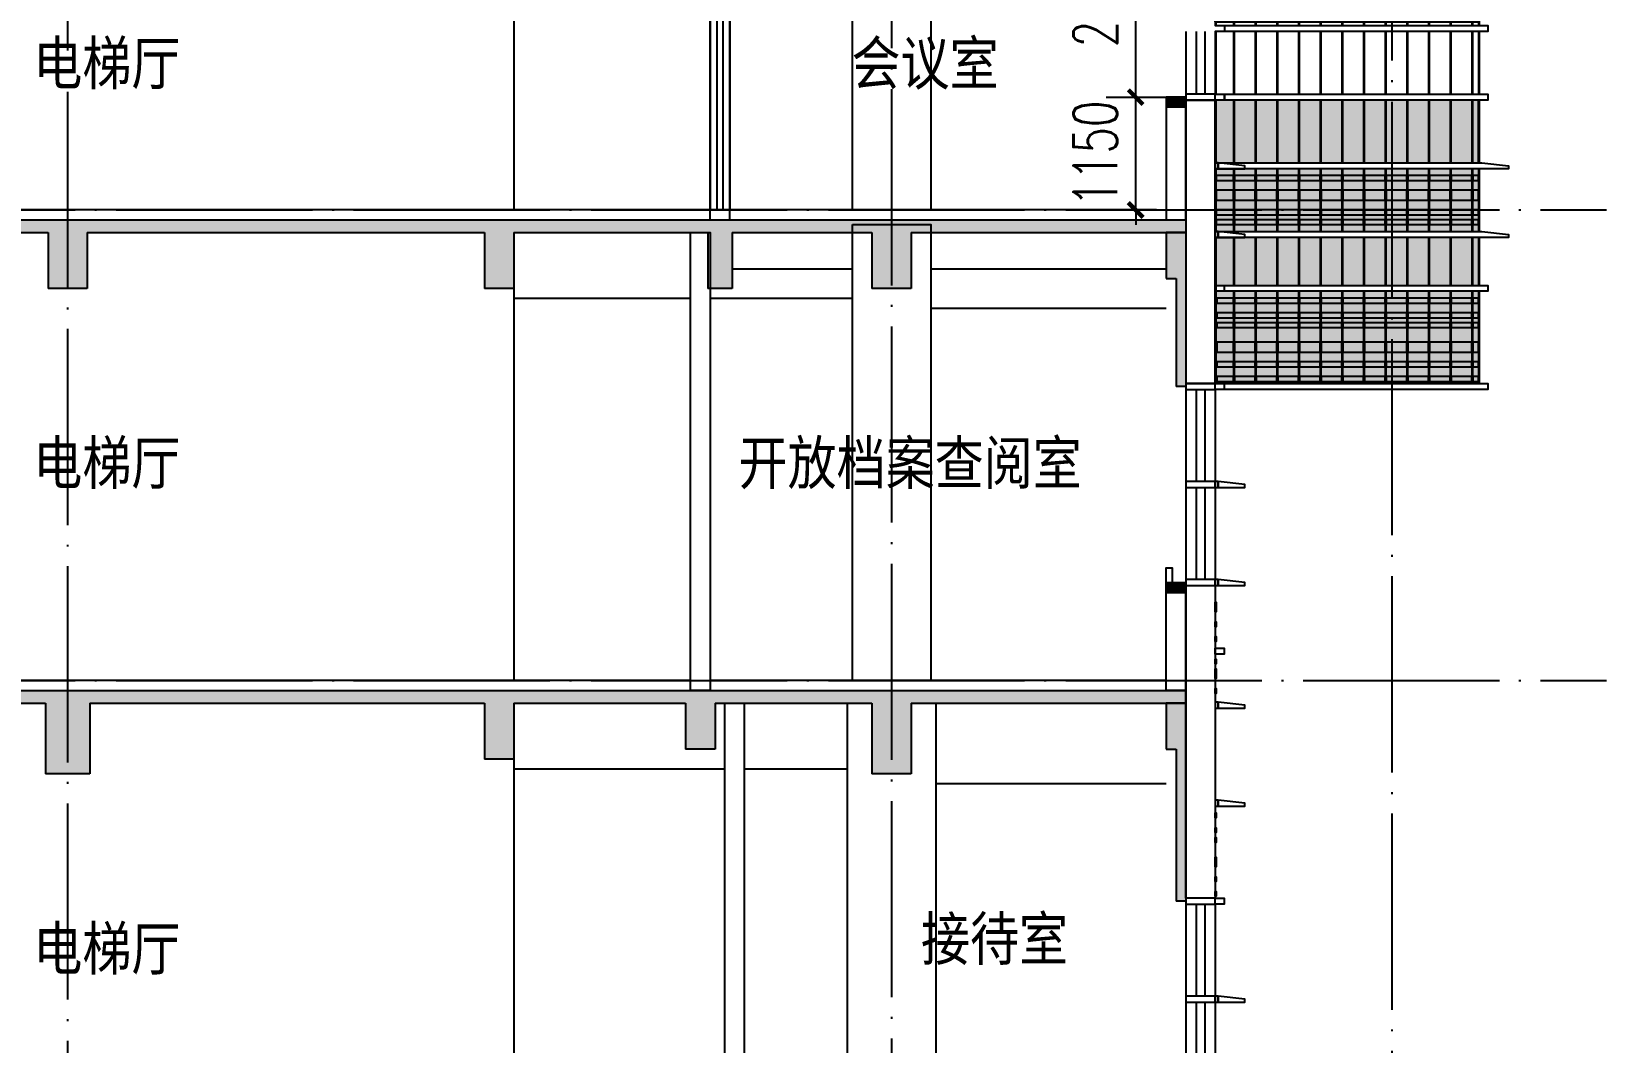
# Model space of a CAD drawing. Header units: millimetres. Extents: x 500457 to 783861, y -293369 to -162148.
# Drawn here: x 729009 to 745065, y -228942 to -218631 of the extents above; entities that cross this region are included whole.
import ezdxf

# ---------------------------------------------------------------- set-up
doc = ezdxf.new("R2010")
doc.units = ezdxf.units.MM
doc.header["$LTSCALE"] = 1000
doc.linetypes.add('DOTE', pattern=[2.42, 2, -0.2, 0.02, -0.2])
for name, color, linetype in [('A-DOOR-FIRE', 4, 'Continuous'), ('A-SECT-SURF', 6, 'Continuous'), ('A-看线', 115, 'Continuous'), ('DOTE', 1, 'DOTE'), ('E_WINDOW', 4, 'Continuous'), ('EVTR', 2, 'Continuous'), ('LY_MC_section A_A$0$A31----(18)', 140, 'Continuous'), ('PUB_DIM', 3, 'Continuous'), ('PUB_HATCH', 8, 'Continuous'), ('PUB_TEXT', 7, 'Continuous'), ('WALL', 255, 'Continuous'), ('WINDOW', 4, 'Continuous'), ('板洞', 6, 'Continuous'), ('立面填充线2 穿孔板', 8, 'Continuous'), ('立面窗户线', 21, 'Continuous')]:
    doc.layers.add(name, color=color, linetype=linetype)
doc.styles.add('_TCH_DIM_T3', font='SIMPLEX', dxfattribs={"width": 0.705882, "bigfont": 'GBCBIG'})
doc.styles.add('TSSD_Norm', font='tssdeng.shx', dxfattribs={"bigfont": 'hztxt.shx'})
doc.dimstyles.new('_TCH_ARCH&&150', dxfattribs={"dimtxt": 446.25, "dimasz": 150, "dimexe": 375, "dimexo": 450, "dimgap": 189.375, "dimtad": 1, "dimdec": 0, "dimzin": 0, "dimdsep": 46, "dimtxsty": '_TCH_DIM_T3', "dimblk": 'ARCHTICK', "dimcen": 0.09, "dimclrt": 7, "dimazin": 2, "dimtfac": 1, "dimtdec": 0, "dimtix": 1, "dimtmove": 2, "dimatfit": 3, "dimfxl": 1, "dimtolj": 1, "dimtzin": 0, "dimarcsym": 0})

# ---------------------------------------------------------------- blocks, each defined once
blk = doc.blocks.new('A$C555D6619')
at = {"layer": '立面填充线2 穿孔板'}
blk.add_hatch(color=256, dxfattribs=at).paths.add_polyline_path([(-295, 700), (-2988, 700), (-2988, 60), (-295, 60)])
at = {"layer": 'A-看线'}
for points in [[(-2803, 630), (-2978, 630), (-2978, 580), (-2803, 580)], [(-2582, 630), (-2793, 630), (-2793, 580), (-2582, 580)], [(-2361, 630), (-2572, 630), (-2572, 580), (-2361, 580)], [(-2140, 630), (-2351, 630), (-2351, 580), (-2140, 580)], [(-1919, 630), (-2130, 630), (-2130, 580), (-1919, 580)], [(-1698, 630), (-1909, 630), (-1909, 580), (-1698, 580)], [(-1478, 630), (-1688, 630), (-1688, 580), (-1478, 580)], [(-1257, 630), (-1468, 630), (-1468, 580), (-1257, 580)], [(-1036, 630), (-1247, 630), (-1247, 580), (-1036, 580)], [(-815, 630), (-1026, 630), (-1026, 580), (-815, 580)], [(-594, 630), (-805, 630), (-805, 580), (-594, 580)], [(-373, 630), (-584, 630), (-584, 580), (-373, 580)], [(-305, 630), (-363, 630), (-363, 580), (-305, 580)], [(-2803, 480), (-2978, 480), (-2978, 380), (-2803, 380)], [(-2582, 480), (-2793, 480), (-2793, 380), (-2582, 380)], [(-2361, 480), (-2572, 480), (-2572, 380), (-2361, 380)], [(-2140, 480), (-2351, 480), (-2351, 380), (-2140, 380)], [(-1919, 480), (-2130, 480), (-2130, 380), (-1919, 380)], [(-1698, 480), (-1909, 480), (-1909, 380), (-1698, 380)], [(-1478, 480), (-1688, 480), (-1688, 380), (-1478, 380)], [(-1257, 480), (-1468, 480), (-1468, 380), (-1257, 380)], [(-1036, 480), (-1247, 480), (-1247, 380), (-1036, 380)], [(-815, 480), (-1026, 480), (-1026, 380), (-815, 380)], [(-594, 480), (-805, 480), (-805, 380), (-594, 380)], [(-373, 480), (-584, 480), (-584, 380), (-373, 380)], [(-305, 480), (-363, 480), (-363, 380), (-305, 380)], [(-2803, 280), (-2978, 280), (-2978, 230), (-2803, 230)], [(-2803, 180), (-2978, 180), (-2978, 130), (-2803, 130)], [(-2582, 280), (-2793, 280), (-2793, 230), (-2582, 230)], [(-2582, 180), (-2793, 180), (-2793, 130), (-2582, 130)], [(-2361, 280), (-2572, 280), (-2572, 230), (-2361, 230)], [(-2361, 180), (-2572, 180), (-2572, 130), (-2361, 130)], [(-2140, 280), (-2351, 280), (-2351, 230), (-2140, 230)], [(-2140, 180), (-2351, 180), (-2351, 130), (-2140, 130)], [(-1919, 280), (-2130, 280), (-2130, 230), (-1919, 230)], [(-1919, 180), (-2130, 180), (-2130, 130), (-1919, 130)], [(-1698, 280), (-1909, 280), (-1909, 230), (-1698, 230)], [(-1698, 180), (-1909, 180), (-1909, 130), (-1698, 130)], [(-1478, 280), (-1688, 280), (-1688, 230), (-1478, 230)], [(-1478, 180), (-1688, 180), (-1688, 130), (-1478, 130)], [(-1257, 280), (-1468, 280), (-1468, 230), (-1257, 230)], [(-1257, 180), (-1468, 180), (-1468, 130), (-1257, 130)], [(-1036, 280), (-1247, 280), (-1247, 230), (-1036, 230)], [(-1036, 180), (-1247, 180), (-1247, 130), (-1036, 130)], [(-815, 280), (-1026, 280), (-1026, 230), (-815, 230)], [(-815, 180), (-1026, 180), (-1026, 130), (-815, 130)], [(-594, 280), (-805, 280), (-805, 230), (-594, 230)], [(-594, 180), (-805, 180), (-805, 130), (-594, 130)], [(-373, 280), (-584, 280), (-584, 230), (-373, 230)], [(-373, 180), (-584, 180), (-584, 130), (-373, 130)], [(-305, 280), (-363, 280), (-363, 230), (-305, 230)], [(-305, 180), (-363, 180), (-363, 130), (-305, 130)]]:
    blk.add_lwpolyline(points, close=True, dxfattribs=at)
at = {"layer": 'WINDOW'}
for points in [[(-2978, 700), (-2988, 700), (-2988, 60), (-2978, 60)], [(-2978, 700), (-2988, 700), (-2988, 60), (-2978, 60)], [(-2793, 700), (-2803, 700), (-2803, 60), (-2793, 60)], [(-2572, 700), (-2582, 700), (-2582, 60), (-2572, 60)], [(-2351, 700), (-2361, 700), (-2361, 60), (-2351, 60)], [(-2130, 700), (-2140, 700), (-2140, 60), (-2130, 60)], [(-1909, 700), (-1919, 700), (-1919, 60), (-1909, 60)], [(-1688, 700), (-1698, 700), (-1698, 60), (-1688, 60)], [(-1468, 700), (-1478, 700), (-1478, 60), (-1468, 60)], [(-1247, 700), (-1257, 700), (-1257, 60), (-1247, 60)], [(-1026, 700), (-1036, 700), (-1036, 60), (-1026, 60)], [(-805, 700), (-815, 700), (-815, 60), (-805, 60)], [(-584, 700), (-594, 700), (-594, 60), (-584, 60)], [(-363, 700), (-373, 700), (-373, 60), (-363, 60)], [(-295, 700), (-305, 700), (-305, 60), (-295, 60)]]:
    blk.add_lwpolyline(points, close=True, dxfattribs=at)
at = {"layer": '立面窗户线'}
for points in [[(-2983, 760), (-300, 760), (-270, 760), (0, 730), (0, 700), (-300, 700), (-2983, 700)], [(-2983, 60), (-300, 60), (-270, 60), (0, 30), (0, 0), (-300, 0), (-2983, 0)]]:
    blk.add_lwpolyline(points, dxfattribs=at)
blk = doc.blocks.new('A$C7e86083c')
at = {"layer": '立面填充线2 穿孔板'}
for points in [[(2693, -60), (0, -60), (0, -700), (2693, -700)], [(2693, -760), (0, -760), (0, -1400), (2693, -1400)], [(2693, -1460), (0, -1460), (0, -2100), (2693, -2100)], [(2693, -3560), (0, -3560), (0, -4200), (2693, -4200)]]:
    blk.add_hatch(color=256, dxfattribs=at).paths.add_polyline_path(points)
at = {"layer": 'A-看线'}
for points in [[(0, -700), (2683, -700), (2683, -60), (0, -60)], [(0, -280), (0, -280), (0, -180), (0, -180)], [(0, -480), (0, -480), (0, -380), (0, -380)], [(0, -580), (0, -580), (0, -530), (0, -530)], [(0, -1400), (2683, -1400), (2683, -760), (0, -760)], [(0, -880), (0, -880), (0, -830), (0, -830)], [(0, -980), (0, -980), (0, -930), (0, -930)], [(0, -1080), (0, -1080), (0, -1030), (0, -1030)], [(0, -1280), (0, -1280), (0, -1180), (0, -1180)], [(0, -2100), (2683, -2100), (2683, -1460), (0, -1460)], [(0, -2280), (0, -2280), (0, -2230)], [(0, -2410), (0, -2410), (0, -2360), (0, -2360)], [(0, -2510), (0, -2510), (0, -2460), (0, -2460)], [(0, -2760), (0, -2760), (0, -2660), (0, -2660)], [(0, -4200), (2683, -4200), (2683, -3560), (0, -3560)]]:
    blk.add_lwpolyline(points, dxfattribs=at)
for points in [[(186, -180), (10, -180), (10, -280), (186, -280)], [(407, -180), (196, -180), (196, -280), (407, -280)], [(627, -180), (417, -180), (417, -280), (627, -280)], [(848, -180), (637, -180), (637, -280), (848, -280)], [(1069, -180), (858, -180), (858, -280), (1069, -280)], [(1290, -180), (1079, -180), (1079, -280), (1290, -280)], [(1511, -180), (1300, -180), (1300, -280), (1511, -280)], [(1732, -180), (1521, -180), (1521, -280), (1732, -280)], [(1952, -180), (1742, -180), (1742, -280), (1952, -280)], [(2173, -180), (1962, -180), (1962, -280), (2173, -280)], [(2394, -180), (2183, -180), (2183, -280), (2394, -280)], [(2616, -180), (2404, -180), (2404, -280), (2616, -280)], [(2683, -180), (2626, -180), (2626, -280), (2683, -280)], [(186, -380), (10, -380), (10, -480), (186, -480)], [(407, -380), (196, -380), (196, -480), (407, -480)], [(627, -380), (417, -380), (417, -480), (627, -480)], [(848, -380), (637, -380), (637, -480), (848, -480)], [(1069, -380), (858, -380), (858, -480), (1069, -480)], [(1290, -380), (1079, -380), (1079, -480), (1290, -480)], [(1511, -380), (1300, -380), (1300, -480), (1511, -480)], [(1732, -380), (1521, -380), (1521, -480), (1732, -480)], [(1952, -380), (1742, -380), (1742, -480), (1952, -480)], [(2173, -380), (1962, -380), (1962, -480), (2173, -480)], [(2394, -380), (2183, -380), (2183, -480), (2394, -480)], [(2616, -380), (2404, -380), (2404, -480), (2616, -480)], [(2683, -380), (2626, -380), (2626, -480), (2683, -480)], [(186, -530), (10, -530), (10, -580), (186, -580)], [(407, -530), (196, -530), (196, -580), (407, -580)], [(627, -530), (417, -530), (417, -580), (627, -580)], [(848, -530), (637, -530), (637, -580), (848, -580)], [(1069, -530), (858, -530), (858, -580), (1069, -580)], [(1290, -530), (1079, -530), (1079, -580), (1290, -580)], [(1511, -530), (1300, -530), (1300, -580), (1511, -580)], [(1732, -530), (1521, -530), (1521, -580), (1732, -580)], [(1952, -530), (1742, -530), (1742, -580), (1952, -580)], [(2173, -530), (1962, -530), (1962, -580), (2173, -580)], [(2394, -530), (2183, -530), (2183, -580), (2394, -580)], [(2616, -530), (2404, -530), (2404, -580), (2616, -580)], [(2683, -530), (2626, -530), (2626, -580), (2683, -580)], [(186, -830), (10, -830), (10, -880), (186, -880)], [(186, -930), (10, -930), (10, -980), (186, -980)], [(407, -830), (196, -830), (196, -880), (407, -880)], [(407, -930), (196, -930), (196, -980), (407, -980)], [(627, -830), (417, -830), (417, -880), (627, -880)], [(627, -930), (417, -930), (417, -980), (627, -980)], [(848, -830), (637, -830), (637, -880), (848, -880)], [(848, -930), (637, -930), (637, -980), (848, -980)], [(1069, -830), (858, -830), (858, -880), (1069, -880)], [(1069, -930), (858, -930), (858, -980), (1069, -980)], [(1290, -830), (1079, -830), (1079, -880), (1290, -880)], [(1290, -930), (1079, -930), (1079, -980), (1290, -980)], [(1511, -830), (1300, -830), (1300, -880), (1511, -880)], [(1511, -930), (1300, -930), (1300, -980), (1511, -980)], [(1732, -830), (1521, -830), (1521, -880), (1732, -880)], [(1732, -930), (1521, -930), (1521, -980), (1732, -980)], [(1952, -830), (1742, -830), (1742, -880), (1952, -880)], [(1952, -930), (1742, -930), (1742, -980), (1952, -980)], [(2173, -830), (1962, -830), (1962, -880), (2173, -880)], [(2173, -930), (1962, -930), (1962, -980), (2173, -980)], [(2394, -830), (2183, -830), (2183, -880), (2394, -880)], [(2394, -930), (2183, -930), (2183, -980), (2394, -980)], [(2616, -830), (2404, -830), (2404, -880), (2616, -880)], [(2616, -930), (2404, -930), (2404, -980), (2616, -980)], [(2683, -830), (2626, -830), (2626, -880), (2683, -880)], [(2683, -930), (2626, -930), (2626, -980), (2683, -980)], [(186, -1030), (10, -1030), (10, -1080), (186, -1080)], [(407, -1030), (196, -1030), (196, -1080), (407, -1080)], [(627, -1030), (417, -1030), (417, -1080), (627, -1080)], [(848, -1030), (637, -1030), (637, -1080), (848, -1080)], [(1069, -1030), (858, -1030), (858, -1080), (1069, -1080)], [(1290, -1030), (1079, -1030), (1079, -1080), (1290, -1080)], [(1511, -1030), (1300, -1030), (1300, -1080), (1511, -1080)], [(1732, -1030), (1521, -1030), (1521, -1080), (1732, -1080)], [(1952, -1030), (1742, -1030), (1742, -1080), (1952, -1080)], [(2173, -1030), (1962, -1030), (1962, -1080), (2173, -1080)], [(2394, -1030), (2183, -1030), (2183, -1080), (2394, -1080)], [(2616, -1030), (2404, -1030), (2404, -1080), (2616, -1080)], [(2683, -1030), (2626, -1030), (2626, -1080), (2683, -1080)], [(186, -1180), (10, -1180), (10, -1280), (186, -1280)], [(407, -1180), (196, -1180), (196, -1280), (407, -1280)], [(627, -1180), (417, -1180), (417, -1280), (627, -1280)], [(848, -1180), (637, -1180), (637, -1280), (848, -1280)], [(1069, -1180), (858, -1180), (858, -1280), (1069, -1280)], [(1290, -1180), (1079, -1180), (1079, -1280), (1290, -1280)], [(1511, -1180), (1300, -1180), (1300, -1280), (1511, -1280)], [(1732, -1180), (1521, -1180), (1521, -1280), (1732, -1280)], [(1952, -1180), (1742, -1180), (1742, -1280), (1952, -1280)], [(2173, -1180), (1962, -1180), (1962, -1280), (2173, -1280)], [(2394, -1180), (2183, -1180), (2183, -1280), (2394, -1280)], [(2616, -1180), (2404, -1180), (2404, -1280), (2616, -1280)], [(2683, -1180), (2626, -1180), (2626, -1280), (2683, -1280)], [(186, -2230), (10, -2230), (10, -2280), (186, -2280)], [(407, -2230), (196, -2230), (196, -2280), (407, -2280)], [(627, -2230), (417, -2230), (417, -2280), (627, -2280)], [(848, -2230), (637, -2230), (637, -2280), (848, -2280)], [(1069, -2230), (858, -2230), (858, -2280), (1069, -2280)], [(1290, -2230), (1079, -2230), (1079, -2280), (1290, -2280)], [(1511, -2230), (1300, -2230), (1300, -2280), (1511, -2280)], [(1732, -2230), (1521, -2230), (1521, -2280), (1732, -2280)], [(1952, -2230), (1742, -2230), (1742, -2280), (1952, -2280)], [(2173, -2230), (1962, -2230), (1962, -2280), (2173, -2280)], [(2394, -2230), (2183, -2230), (2183, -2280), (2394, -2280)], [(2616, -2230), (2404, -2230), (2404, -2280), (2616, -2280)], [(2683, -2230), (2626, -2230), (2626, -2280), (2683, -2280)], [(186, -2360), (10, -2360), (10, -2410), (186, -2410)], [(407, -2360), (196, -2360), (196, -2410), (407, -2410)], [(627, -2360), (417, -2360), (417, -2410), (627, -2410)], [(848, -2360), (637, -2360), (637, -2410), (848, -2410)], [(1069, -2360), (858, -2360), (858, -2410), (1069, -2410)], [(1290, -2360), (1079, -2360), (1079, -2410), (1290, -2410)], [(1511, -2360), (1300, -2360), (1300, -2410), (1511, -2410)], [(1732, -2360), (1521, -2360), (1521, -2410), (1732, -2410)], [(1952, -2360), (1742, -2360), (1742, -2410), (1952, -2410)], [(2173, -2360), (1962, -2360), (1962, -2410), (2173, -2410)], [(2394, -2360), (2183, -2360), (2183, -2410), (2394, -2410)], [(2616, -2360), (2404, -2360), (2404, -2410), (2616, -2410)], [(2683, -2360), (2626, -2360), (2626, -2410), (2683, -2410)], [(186, -2460), (10, -2460), (10, -2510), (186, -2510)], [(407, -2460), (196, -2460), (196, -2510), (407, -2510)], [(627, -2460), (417, -2460), (417, -2510), (627, -2510)], [(848, -2460), (637, -2460), (637, -2510), (848, -2510)], [(1069, -2460), (858, -2460), (858, -2510), (1069, -2510)], [(1290, -2460), (1079, -2460), (1079, -2510), (1290, -2510)], [(1511, -2460), (1300, -2460), (1300, -2510), (1511, -2510)], [(1732, -2460), (1521, -2460), (1521, -2510), (1732, -2510)], [(1952, -2460), (1742, -2460), (1742, -2510), (1952, -2510)], [(2173, -2460), (1962, -2460), (1962, -2510), (2173, -2510)], [(2394, -2460), (2183, -2460), (2183, -2510), (2394, -2510)], [(2616, -2460), (2404, -2460), (2404, -2510), (2616, -2510)], [(2683, -2460), (2626, -2460), (2626, -2510), (2683, -2510)], [(186, -2660), (10, -2660), (10, -2760), (186, -2760)], [(407, -2660), (196, -2660), (196, -2760), (407, -2760)], [(627, -2660), (417, -2660), (417, -2760), (627, -2760)], [(848, -2660), (637, -2660), (637, -2760), (848, -2760)], [(1069, -2660), (858, -2660), (858, -2760), (1069, -2760)], [(1290, -2660), (1079, -2660), (1079, -2760), (1290, -2760)], [(1511, -2660), (1300, -2660), (1300, -2760), (1511, -2760)], [(1732, -2660), (1521, -2660), (1521, -2760), (1732, -2760)], [(1952, -2660), (1742, -2660), (1742, -2760), (1952, -2760)], [(2173, -2660), (1962, -2660), (1962, -2760), (2173, -2760)], [(2394, -2660), (2183, -2660), (2183, -2760), (2394, -2760)], [(2616, -2660), (2404, -2660), (2404, -2760), (2616, -2760)], [(2683, -2660), (2626, -2660), (2626, -2760), (2683, -2760)]]:
    blk.add_lwpolyline(points, close=True, dxfattribs=at)
at = {"layer": 'WINDOW'}
for points in [[(10, -60), (0, -60), (0, -700), (10, -700)], [(196, -60), (186, -60), (186, -700), (196, -700)], [(417, -60), (407, -60), (407, -700), (417, -700)], [(637, -60), (627, -60), (627, -700), (637, -700)], [(858, -60), (848, -60), (848, -700), (858, -700)], [(1079, -60), (1069, -60), (1069, -700), (1079, -700)], [(1300, -60), (1290, -60), (1290, -700), (1300, -700)], [(1521, -60), (1511, -60), (1511, -700), (1521, -700)], [(1742, -60), (1732, -60), (1732, -700), (1742, -700)], [(1962, -60), (1952, -60), (1952, -700), (1962, -700)], [(2183, -60), (2173, -60), (2173, -700), (2183, -700)], [(2404, -60), (2394, -60), (2394, -700), (2404, -700)], [(2626, -60), (2616, -60), (2616, -700), (2626, -700)], [(2693, -60), (2683, -60), (2683, -700), (2693, -700)], [(10, -760), (0, -760), (0, -1400), (10, -1400)], [(196, -760), (186, -760), (186, -1400), (196, -1400)], [(417, -760), (407, -760), (407, -1400), (417, -1400)], [(637, -760), (627, -760), (627, -1400), (637, -1400)], [(858, -760), (848, -760), (848, -1400), (858, -1400)], [(1079, -760), (1069, -760), (1069, -1400), (1079, -1400)], [(1300, -760), (1290, -760), (1290, -1400), (1300, -1400)], [(1521, -760), (1511, -760), (1511, -1400), (1521, -1400)], [(1742, -760), (1732, -760), (1732, -1400), (1742, -1400)], [(1962, -760), (1952, -760), (1952, -1400), (1962, -1400)], [(2183, -760), (2173, -760), (2173, -1400), (2183, -1400)], [(2404, -760), (2394, -760), (2394, -1400), (2404, -1400)], [(2626, -760), (2616, -760), (2616, -1400), (2626, -1400)], [(2693, -760), (2683, -760), (2683, -1400), (2693, -1400)], [(10, -1460), (0, -1460), (0, -2100), (10, -2100)], [(196, -1460), (186, -1460), (186, -2100), (196, -2100)], [(417, -1460), (407, -1460), (407, -2100), (417, -2100)], [(637, -1460), (627, -1460), (627, -2100), (637, -2100)], [(858, -1460), (848, -1460), (848, -2100), (858, -2100)], [(1079, -1460), (1069, -1460), (1069, -2100), (1079, -2100)], [(1300, -1460), (1290, -1460), (1290, -2100), (1300, -2100)], [(1521, -1460), (1511, -1460), (1511, -2100), (1521, -2100)], [(1742, -1460), (1732, -1460), (1732, -2100), (1742, -2100)], [(1962, -1460), (1952, -1460), (1952, -2100), (1962, -2100)], [(2183, -1460), (2173, -1460), (2173, -2100), (2183, -2100)], [(2404, -1460), (2394, -1460), (2394, -2100), (2404, -2100)], [(2626, -1460), (2616, -1460), (2616, -2100), (2626, -2100)], [(2693, -1460), (2683, -1460), (2683, -2100), (2693, -2100)], [(10, -2160), (0, -2160), (0, -2800), (10, -2800)], [(196, -2160), (186, -2160), (186, -2800), (196, -2800)], [(417, -2160), (407, -2160), (407, -2800), (417, -2800)], [(637, -2160), (627, -2160), (627, -2800), (637, -2800)], [(858, -2160), (848, -2160), (848, -2800), (858, -2800)], [(1079, -2160), (1069, -2160), (1069, -2800), (1079, -2800)], [(1300, -2160), (1290, -2160), (1290, -2800), (1300, -2800)], [(1521, -2160), (1511, -2160), (1511, -2800), (1521, -2800)], [(1742, -2160), (1732, -2160), (1732, -2800), (1742, -2800)], [(1962, -2160), (1952, -2160), (1952, -2800), (1962, -2800)], [(2183, -2160), (2173, -2160), (2173, -2800), (2183, -2800)], [(2404, -2160), (2394, -2160), (2394, -2800), (2404, -2800)], [(2626, -2160), (2616, -2160), (2616, -2800), (2626, -2800)], [(2693, -2160), (2683, -2160), (2683, -2800), (2693, -2800)], [(10, -2860), (0, -2860), (0, -3500), (10, -3500)], [(196, -2860), (186, -2860), (186, -3500), (196, -3500)], [(417, -2860), (407, -2860), (407, -3500), (417, -3500)], [(637, -2860), (627, -2860), (627, -3500), (637, -3500)], [(858, -2860), (848, -2860), (848, -3500), (858, -3500)], [(1079, -2860), (1069, -2860), (1069, -3500), (1079, -3500)], [(1300, -2860), (1290, -2860), (1290, -3500), (1300, -3500)], [(1521, -2860), (1511, -2860), (1511, -3500), (1521, -3500)], [(1742, -2860), (1732, -2860), (1732, -3500), (1742, -3500)], [(1962, -2860), (1952, -2860), (1952, -3500), (1962, -3500)], [(2183, -2860), (2173, -2860), (2173, -3500), (2183, -3500)], [(2404, -2860), (2394, -2860), (2394, -3500), (2404, -3500)], [(2626, -2860), (2616, -2860), (2616, -3500), (2626, -3500)], [(2693, -2860), (2683, -2860), (2683, -3500), (2693, -3500)], [(10, -3560), (0, -3560), (0, -4200), (10, -4200)], [(196, -3560), (186, -3560), (186, -4200), (196, -4200)], [(417, -3560), (407, -3560), (407, -4200), (417, -4200)], [(637, -3560), (627, -3560), (627, -4200), (637, -4200)], [(858, -3560), (848, -3560), (848, -4200), (858, -4200)], [(1079, -3560), (1069, -3560), (1069, -4200), (1079, -4200)], [(1300, -3560), (1290, -3560), (1290, -4200), (1300, -4200)], [(1521, -3560), (1511, -3560), (1511, -4200), (1521, -4200)], [(1742, -3560), (1732, -3560), (1732, -4200), (1742, -4200)], [(1962, -3560), (1952, -3560), (1952, -4200), (1962, -4200)], [(2183, -3560), (2173, -3560), (2173, -4200), (2183, -4200)], [(2404, -3560), (2394, -3560), (2394, -4200), (2404, -4200)], [(2626, -3560), (2616, -3560), (2616, -4200), (2626, -4200)], [(2693, -3560), (2683, -3560), (2683, -4200), (2693, -4200)]]:
    blk.add_lwpolyline(points, close=True, dxfattribs=at)
at = {"layer": '立面窗户线'}
for points in [[(0, 0), (2688, 0), (2718, 0), (2988, -30), (2988, -60), (2688, -60), (0, -60)], [(0, 0), (5, 0), (35, 0), (305, -30), (305, -60), (5, -60), (0, -60)], [(0, -700), (5, -700), (95, -700), (95, -760), (5, -760), (0, -760)], [(5, -700), (2688, -700), (2778, -700), (2778, -760), (2688, -760), (5, -760)], [(0, -1400), (5, -1400), (35, -1400), (305, -1430), (305, -1460), (5, -1460), (0, -1460)], [(5, -1400), (2688, -1400), (2718, -1400), (2988, -1430), (2988, -1460), (2688, -1460), (5, -1460)], [(0, -2100), (5, -2100), (95, -2100), (95, -2160), (5, -2160), (0, -2160)], [(5, -2100), (2688, -2100), (2778, -2100), (2778, -2160), (2688, -2160), (5, -2160)], [(0, -2800), (5, -2800), (95, -2800), (95, -2860), (5, -2860), (0, -2860)], [(5, -2800), (2688, -2800), (2778, -2800), (2778, -2860), (2688, -2860), (5, -2860)], [(0, -3500), (5, -3500), (95, -3500), (95, -3560), (5, -3560), (0, -3560)], [(5, -3500), (2688, -3500), (2778, -3500), (2778, -3560), (2688, -3560), (5, -3560)]]:
    blk.add_lwpolyline(points, dxfattribs=at)
blk = doc.blocks.new('A$C84ce339c')
for name, p in [('A$C7e86083c', (0, -8400)), ('A$C555D6619', (2988, -13360))]:
    blk.add_blockref(name, p)
blk = doc.blocks.new('A$C7aab0e27')
at = {"layer": 'LY_MC_section A_A$0$A31----(18)'}
for points in [[(-30, 0), (-30, -60), (-300, -60), (-300, -30)], [(-30, -60), (-30, 0), (0, 0), (0, -60)]]:
    blk.add_lwpolyline(points, close=True, dxfattribs=at)
blk = doc.blocks.new('A$C37e4a2ef')
at = {"layer": 'LY_MC_section A_A$0$A31----(18)'}
blk.add_lwpolyline([(0, 0), (300, 0), (300, -60), (0, -60)], close=True, dxfattribs=at)
at = {"layer": 'A-DOOR-FIRE'}
blk.add_blockref('A$C7aab0e27', (0, 0), dxfattribs=at)
blk = doc.blocks.new('A$C42b86bd6')
at = {"layer": 'LY_MC_section A_A$0$A31----(18)'}
for points in [[(90, 0), (0, 0), (0, -60), (90, -60)], [(90, 0), (390, 0), (390, -60), (90, -60)]]:
    blk.add_lwpolyline(points, close=True, dxfattribs=at)
blk = doc.blocks.new('A$C827e71c0')
at = {"layer": 'LY_MC_section A_A$0$A31----(18)'}
blk.add_lwpolyline([(0, 0), (-90, 0), (-90, -60), (0, -60)], close=True, dxfattribs=at)
blk = doc.blocks.new('A$Cc5afda2b')
at = {"layer": 'PUB_HATCH'}
for points in [[(100, -30), (100, -500), (300, -500), (300, -30)], [(200, -500), (100, -500), (100, -750), (200, -750)], [(100, -2850), (300, -2850), (300, -2950), (100, -2950)]]:
    blk.add_hatch(color=256, dxfattribs=at).paths.add_polyline_path(points)
at = {"layer": 'WALL', "color": 0}
for p, q in [((100, -30), (100, -500)), ((300, -30), (100, -30)), ((300, -30), (300, -500)), ((100, -500), (100, -750)), ((300, -500), (200, -500)), ((200, -500), (200, -750)), ((200, -750), (100, -750))]:
    blk.add_line(p, q, dxfattribs=at)
at = {"layer": 'WALL'}
for points in [[(100, -2850), (300, -2850), (300, -2950), (100, -2950)], [(100, -2950), (300, -2950), (300, -4100), (100, -4100)]]:
    blk.add_lwpolyline(points, close=True, dxfattribs=at)
blk = doc.blocks.new('$EWDLib$00001159')
for p, q in [((0, 0), (0, 1500)), ((84, 0), (84, 1500)), ((156, 0), (156, 1500)), ((240, 0), (240, 1500))]:
    blk.add_line(p, q)
blk = doc.blocks.new('A$Cefe507ca')
at = {"layer": 'PUB_HATCH'}
for points in [[(-200, -38730), (-200, -39200), (0, -39200), (0, -38730)], [(0, -39200), (-100, -39200), (-100, -40300), (0, -40300)], [(-200, -42300), (0, -42300), (0, -42400), (-200, -42400)], [(-200, -43530), (-200, -44000), (0, -44000), (0, -43530)], [(0, -44000), (-100, -44000), (-100, -45550), (0, -45550)]]:
    blk.add_hatch(color=256, dxfattribs=at).paths.add_polyline_path(points)
at = {"layer": 'EVTR'}
blk.add_lwpolyline([(-200, -42300), (-200, -42150), (-140, -42150), (-140, -42300)], dxfattribs=at)
at = {"layer": 'LY_MC_section A_A$0$A31----(18)'}
for points in [[(300, -37380), (0, -37380), (0, -40270), (300, -40270)], [(300, -38150), (310, -38150), (310, -38200), (300, -38200)], [(300, -38300), (310, -38300), (310, -38400), (300, -38400)], [(310, -38500), (300, -38500), (300, -38550), (310, -38550)], [(310, -38600), (300, -38600), (300, -38650), (310, -38650)], [(305, -39400), (315, -39400), (315, -39450), (305, -39450)], [(305, -39550), (315, -39550), (315, -39600), (305, -39600)], [(305, -39650), (315, -39650), (315, -39700), (305, -39700)], [(305, -39850), (315, -39850), (315, -39950), (305, -39950)], [(305, -40050), (315, -40050), (315, -40100), (305, -40100)], [(305, -40200), (315, -40200), (315, -40250), (305, -40250)], [(0, -42330), (300, -42330), (300, -45520), (0, -45520)], [(300, -42500), (310, -42500), (310, -42600), (300, -42600)], [(300, -42700), (310, -42700), (310, -42750), (300, -42750)], [(300, -42850), (310, -42850), (310, -42900), (300, -42900)], [(300, -43080), (310, -43080), (310, -43130), (300, -43130)], [(300, -43180), (310, -43180), (310, -43280), (300, -43280)], [(300, -43380), (310, -43380), (310, -43430), (300, -43430)], [(300, -44650), (310, -44650), (310, -44700), (300, -44700)], [(300, -44800), (310, -44800), (310, -44850), (300, -44850)], [(300, -44900), (310, -44900), (310, -44950), (300, -44950)], [(300, -45100), (310, -45100), (310, -45200), (300, -45200)], [(300, -45300), (310, -45300), (310, -45350), (300, -45350)], [(300, -45450), (310, -45450), (310, -45500), (300, -45500)]]:
    blk.add_lwpolyline(points, close=True, dxfattribs=at)
at = {"layer": 'WALL', "color": 0}
for p, q in [((-200, -38730), (-200, -39200)), ((0, -38730), (-200, -38730)), ((0, -38730), (0, -39200)), ((-200, -39200), (-100, -39200)), ((-100, -39200), (-100, -40300)), ((0, -39200), (0, -40300)), ((0, -40300), (-100, -40300)), ((-200, -43530), (-200, -44000)), ((0, -43530), (-200, -43530)), ((0, -43530), (0, -44000)), ((-200, -44000), (-100, -44000)), ((-100, -44000), (-100, -45550)), ((0, -44000), (0, -45550)), ((0, -45550), (-100, -45550))]:
    blk.add_line(p, q, dxfattribs=at)
at = {"layer": 'WALL'}
for points in [[(-200, -42300), (0, -42300), (0, -42400), (-200, -42400)], [(-200, -42400), (0, -42400), (0, -43400), (-200, -43400)]]:
    blk.add_lwpolyline(points, close=True, dxfattribs=at)
at = {"layer": 'A-DOOR-FIRE', "xscale": -1}
blk.add_blockref('A$C7aab0e27', (300, -38720), dxfattribs=at)
at = {"layer": 'A-DOOR-FIRE', "xscale": -1, "rotation": 359.9999999999997}
for name, p in [('A$C827e71c0', (300, -39270)), ('A$C42b86bd6', (390, -40270)), ('A$C37e4a2ef', (300, -41270)), ('A$C37e4a2ef', (300, -42270)), ('A$C7aab0e27', (300, -43520)), ('A$C7aab0e27', (300, -44520)), ('A$C42b86bd6', (390, -45520)), ('A$C37e4a2ef', (300, -46520))]:
    blk.add_blockref(name, p, dxfattribs=at)
at = {"layer": 'LY_MC_section A_A$0$A31----(18)', "xscale": 1.250000040576333, "yscale": -0.4266666391131008}
blk.add_blockref('$EWDLib$00001159', (0, -36680), dxfattribs=at)
at = {"layer": 'LY_MC_section A_A$0$A31----(18)', "xscale": -1}
for name, p in [('A$C42b86bd6', (390, -37320)), ('A$C7aab0e27', (300, -38020))]:
    blk.add_blockref(name, p, dxfattribs=at)
at = {"layer": 'LY_MC_section A_A$0$A31----(18)', "rotation": 359.9999999999996}
for p, xscale, yscale in [((0, -40330), 1.250000040576272, -0.6266666657818334), ((0, -41330), 1.250000040576272, -0.6266666657818334), ((0, -45580), 1.250000040576272, -0.6266666657818334), ((0, -46580), 1.250000040576257, -0.6266666667178902)]:
    blk.add_blockref('$EWDLib$00001159', p, dxfattribs=dict(at, xscale=xscale, yscale=yscale))
at = {"layer": 'LY_MC_section A_A$0$A31----(18)', "xscale": -1, "rotation": 359.9999999999997}
blk.add_blockref('A$C827e71c0', (300, -42970), dxfattribs=at)
at = {"layer": '板洞', "xscale": -1}
blk.add_blockref('A$Cc5afda2b', (100, -34500), dxfattribs=at)
blk = doc.blocks.new('A$Cdcd5011f')
at = {"layer": 'PUB_HATCH'}
for points in [[(0, -230), (2800, -230), (3000, -187), (3000, -100), (0, -100)], [(3000, -187), (3200, -230), (4550, -230), (4700, -187), (4700, -100), (3000, -100)], [(4700, -187), (4850, -230), (6850, -230), (7000, -187), (7000, -100), (4700, -100)], [(7000, -187), (7150, -230), (11200, -230), (11400, -187), (11400, -100), (7000, -100)], [(11400, -187), (11600, -230), (15650, -230), (15800, -187), (15800, -100), (11400, -100)], [(15800, -187), (15950, -230), (17925, -230), (18050, -187), (18050, -100), (15800, -100)], [(18050, -187), (18175, -230), (19600, -230), (19800, -187), (19800, -100), (18050, -100)], [(19800, -187), (20000, -230), (22800, -230), (22800, -100), (19800, -100)], [(3000, -187), (2800, -230), (2800, -800), (3200, -800), (3200, -230)], [(4700, -187), (4550, -230), (4550, -700), (4850, -700), (4850, -230)], [(7000, -187), (6850, -230), (6850, -800), (7150, -800), (7150, -230)], [(11400, -187), (11200, -230), (11200, -800), (11600, -800), (11600, -230)], [(15800, -187), (15650, -230), (15650, -800), (15950, -800), (15950, -230)], [(18050, -187), (17925, -230), (17925, -700), (18175, -700), (18175, -230)], [(19800, -187), (19600, -230), (19600, -800), (20000, -800), (20000, -230)]]:
    blk.add_hatch(color=256, dxfattribs=at).paths.add_polyline_path(points)
at = {"layer": 'A-SECT-SURF'}
blk.add_line((22600, 0), (300, 0), dxfattribs=at)
at = {"layer": 'A-看线'}
for p, q in [((2600, -4200), (2600, -230)), ((3400, -230), (3400, -4200)), ((19400, -4200), (19400, -200)), ((20200, -200), (20200, -4200)), ((2600, -950), (100, -950)), ((4850, -900), (6850, -900)), ((15950, -901), (17950, -901)), ((18150, -901), (19400, -901)), ((22600, -950), (20200, -950))]:
    blk.add_line(p, q, dxfattribs=at)
for points in [[(20200, -600), (22600, -600)], [(6850, -800), (6850, -4200)], [(15950, -800), (15950, -4200)], [(3400, -900), (4650, -900)]]:
    blk.add_lwpolyline(points, dxfattribs=at)
at = {"layer": 'WALL'}
for p, q in [((0, -100), (3000, -100)), ((0, -100), (0, -230)), ((3000, -100), (4700, -100)), ((4700, -100), (7000, -100)), ((7000, -100), (11400, -100)), ((11400, -100), (15800, -100)), ((15800, -100), (18050, -100)), ((18050, -100), (19800, -100)), ((19800, -100), (22800, -100)), ((22800, -100), (22800, -230)), ((0, -230), (2800, -230)), ((2800, -230), (2800, -800)), ((3200, -230), (3200, -800)), ((3200, -230), (4550, -230)), ((4550, -230), (4550, -700)), ((4850, -230), (4850, -700)), ((4850, -230), (6850, -230)), ((6850, -230), (6850, -800)), ((7150, -230), (7150, -800)), ((7150, -230), (11200, -230)), ((11200, -230), (11200, -800)), ((11600, -230), (11600, -800)), ((11600, -230), (15650, -230)), ((15650, -230), (15650, -800)), ((15950, -230), (15950, -800)), ((15950, -230), (17925, -230)), ((17925, -230), (17925, -700)), ((18175, -230), (18175, -700)), ((18175, -230), (19600, -230)), ((19600, -230), (19600, -800)), ((20000, -230), (20000, -800)), ((20000, -230), (22800, -230)), ((3200, -800), (2800, -800)), ((4850, -700), (4550, -700)), ((7150, -800), (6850, -800)), ((11600, -800), (11200, -800)), ((15950, -800), (15650, -800)), ((18175, -700), (17925, -700)), ((17950, -4300), (17950, -700)), ((17950, -700), (18150, -700)), ((18150, -4300), (18150, -700)), ((20000, -800), (19600, -800)), ((17950, -4300), (18150, -4300))]:
    blk.add_line(p, q, dxfattribs=at)
blk.add_lwpolyline([(18150, -4200), (17950, -4200)], dxfattribs=at)
at = {"layer": 'E_WINDOW', "rotation": 179.9999999999997}
for p, xscale, yscale in [((4850, -700), 0.833333333565679, 2.333333321478396), ((18150, -700), 0.8333333344184212, 2.333333321078043)]:
    blk.add_blockref('$EWDLib$00001159', p, dxfattribs=dict(at, xscale=xscale, yscale=yscale))
at = {"layer": 'PUB_TEXT', "style": 'TSSD_Norm'}
for s, p in [('会议室 ', (1656, -2970)), ('电梯厅', (11050, -2970)), ('会议室 ', (19391, -2970))]:
    blk.add_text(s, height=500, dxfattribs=at).set_placement(p)
blk = doc.blocks.new('A$C88e6c5fd')
at = {"layer": '立面填充线2 穿孔板'}
for points in [[(2688, -760), (-5, -760), (-5, -1250), (2688, -1250)], [(2688, -1310), (-5, -1310), (-3, -2250), (2690, -2250)]]:
    blk.add_hatch(color=256, dxfattribs=at).paths.add_polyline_path(points)
at = {"layer": 'A-看线'}
for points in [[(181, -1380), (5, -1380), (5, -1430), (181, -1430)], [(402, -1380), (191, -1380), (191, -1430), (402, -1430)], [(622, -1380), (412, -1380), (412, -1430), (622, -1430)], [(843, -1380), (632, -1380), (632, -1430), (843, -1430)], [(1064, -1380), (853, -1380), (853, -1430), (1064, -1430)], [(1285, -1380), (1074, -1380), (1074, -1430), (1285, -1430)], [(1506, -1380), (1295, -1380), (1295, -1430), (1506, -1430)], [(1727, -1380), (1516, -1380), (1516, -1430), (1727, -1430)], [(1947, -1380), (1737, -1380), (1737, -1430), (1947, -1430)], [(2168, -1380), (1957, -1380), (1957, -1430), (2168, -1430)], [(2389, -1380), (2178, -1380), (2178, -1430), (2389, -1430)], [(2611, -1380), (2399, -1380), (2399, -1430), (2611, -1430)], [(2678, -1380), (2621, -1380), (2621, -1430), (2678, -1430)], [(181, -1530), (5, -1530), (5, -1580), (181, -1580)], [(402, -1530), (191, -1530), (191, -1580), (402, -1580)], [(622, -1530), (412, -1530), (412, -1580), (622, -1580)], [(843, -1530), (632, -1530), (632, -1580), (843, -1580)], [(1064, -1530), (853, -1530), (853, -1580), (1064, -1580)], [(1285, -1530), (1074, -1530), (1074, -1580), (1285, -1580)], [(1506, -1530), (1295, -1530), (1295, -1580), (1506, -1580)], [(1727, -1530), (1516, -1530), (1516, -1580), (1727, -1580)], [(1947, -1530), (1737, -1530), (1737, -1580), (1947, -1580)], [(2168, -1530), (1957, -1530), (1957, -1580), (2168, -1580)], [(2389, -1530), (2178, -1530), (2178, -1580), (2389, -1580)], [(2611, -1530), (2399, -1530), (2399, -1580), (2611, -1580)], [(2678, -1530), (2621, -1530), (2621, -1580), (2678, -1580)], [(181, -1630), (5, -1630), (5, -1680), (181, -1680)], [(402, -1630), (191, -1630), (191, -1680), (402, -1680)], [(622, -1630), (412, -1630), (412, -1680), (622, -1680)], [(843, -1630), (632, -1630), (632, -1680), (843, -1680)], [(1064, -1630), (853, -1630), (853, -1680), (1064, -1680)], [(1285, -1630), (1074, -1630), (1074, -1680), (1285, -1680)], [(1506, -1630), (1295, -1630), (1295, -1680), (1506, -1680)], [(1727, -1630), (1516, -1630), (1516, -1680), (1727, -1680)], [(1947, -1630), (1737, -1630), (1737, -1680), (1947, -1680)], [(2168, -1630), (1957, -1630), (1957, -1680), (2168, -1680)], [(2389, -1630), (2178, -1630), (2178, -1680), (2389, -1680)], [(2611, -1630), (2399, -1630), (2399, -1680), (2611, -1680)], [(2678, -1630), (2621, -1630), (2621, -1680), (2678, -1680)], [(181, -1830), (5, -1830), (5, -1930), (181, -1930)], [(402, -1830), (191, -1830), (191, -1930), (402, -1930)], [(622, -1830), (412, -1830), (412, -1930), (622, -1930)], [(843, -1830), (632, -1830), (632, -1930), (843, -1930)], [(1064, -1830), (853, -1830), (853, -1930), (1064, -1930)], [(1285, -1830), (1074, -1830), (1074, -1930), (1285, -1930)], [(1506, -1830), (1295, -1830), (1295, -1930), (1506, -1930)], [(1727, -1830), (1516, -1830), (1516, -1930), (1727, -1930)], [(1947, -1830), (1737, -1830), (1737, -1930), (1947, -1930)], [(2168, -1830), (1957, -1830), (1957, -1930), (2168, -1930)], [(2389, -1830), (2178, -1830), (2178, -1930), (2389, -1930)], [(2611, -1830), (2399, -1830), (2399, -1930), (2611, -1930)], [(2678, -1830), (2621, -1830), (2621, -1930), (2678, -1930)], [(181, -2030), (5, -2030), (5, -2080), (181, -2080)], [(402, -2030), (191, -2030), (191, -2080), (402, -2080)], [(622, -2030), (412, -2030), (412, -2080), (622, -2080)], [(843, -2030), (632, -2030), (632, -2080), (843, -2080)], [(1064, -2030), (853, -2030), (853, -2080), (1064, -2080)], [(1285, -2030), (1074, -2030), (1074, -2080), (1285, -2080)], [(1506, -2030), (1295, -2030), (1295, -2080), (1506, -2080)], [(1727, -2030), (1516, -2030), (1516, -2080), (1727, -2080)], [(1947, -2030), (1737, -2030), (1737, -2080), (1947, -2080)], [(2168, -2030), (1957, -2030), (1957, -2080), (2168, -2080)], [(2389, -2030), (2178, -2030), (2178, -2080), (2389, -2080)], [(2611, -2030), (2399, -2030), (2399, -2080), (2611, -2080)], [(2678, -2030), (2621, -2030), (2621, -2080), (2678, -2080)], [(181, -2180), (5, -2180), (5, -2230), (181, -2230)], [(402, -2180), (191, -2180), (191, -2230), (402, -2230)], [(622, -2180), (412, -2180), (412, -2230), (622, -2230)], [(843, -2180), (632, -2180), (632, -2230), (843, -2230)], [(1064, -2180), (853, -2180), (853, -2230), (1064, -2230)], [(1285, -2180), (1074, -2180), (1074, -2230), (1285, -2230)], [(1506, -2180), (1295, -2180), (1295, -2230), (1506, -2230)], [(1727, -2180), (1516, -2180), (1516, -2230), (1727, -2230)], [(1947, -2180), (1737, -2180), (1737, -2230), (1947, -2230)], [(2168, -2180), (1957, -2180), (1957, -2230), (2168, -2230)], [(2389, -2180), (2178, -2180), (2178, -2230), (2389, -2230)], [(2611, -2180), (2399, -2180), (2399, -2230), (2611, -2230)], [(2678, -2180), (2621, -2180), (2621, -2230), (2678, -2230)]]:
    blk.add_lwpolyline(points, close=True, dxfattribs=at)
at = {"layer": 'WINDOW'}
for points in [[(5, -760), (-5, -760), (-5, -1250), (5, -1250)], [(5, -760), (-5, -760), (-5, -1400), (5, -1400)], [(5, -760), (-5, -760), (-5, -1400), (5, -1400)], [(191, -760), (181, -760), (181, -1250), (191, -1250)], [(412, -760), (402, -760), (402, -1250), (412, -1250)], [(632, -760), (622, -760), (622, -1250), (632, -1250)], [(853, -760), (843, -760), (843, -1250), (853, -1250)], [(1074, -760), (1064, -760), (1064, -1250), (1074, -1250)], [(1295, -760), (1285, -760), (1285, -1250), (1295, -1250)], [(1516, -760), (1506, -760), (1506, -1250), (1516, -1250)], [(1737, -760), (1727, -760), (1727, -1250), (1737, -1250)], [(1957, -760), (1947, -760), (1947, -1250), (1957, -1250)], [(2178, -760), (2168, -760), (2168, -1250), (2178, -1250)], [(2399, -760), (2389, -760), (2389, -1250), (2399, -1250)], [(2621, -760), (2611, -760), (2611, -1250), (2621, -1250)], [(2688, -760), (2678, -760), (2678, -1250), (2688, -1250)], [(5, -1310), (-5, -1310), (-5, -2250), (5, -2250)], [(191, -1310), (181, -1310), (181, -2250), (191, -2250)], [(412, -1310), (402, -1310), (402, -2250), (412, -2250)], [(632, -1310), (622, -1310), (622, -2250), (632, -2250)], [(853, -1310), (843, -1310), (843, -2250), (853, -2250)], [(1074, -1310), (1064, -1310), (1064, -2250), (1074, -2250)], [(1295, -1310), (1285, -1310), (1285, -2250), (1295, -2250)], [(1516, -1310), (1506, -1310), (1506, -2250), (1516, -2250)], [(1737, -1310), (1727, -1310), (1727, -2250), (1737, -2250)], [(1957, -1310), (1947, -1310), (1947, -2250), (1957, -2250)], [(2178, -1310), (2168, -1310), (2168, -2250), (2178, -2250)], [(2399, -1310), (2389, -1310), (2389, -2250), (2399, -2250)], [(2621, -1310), (2611, -1310), (2611, -2250), (2621, -2250)], [(2688, -1310), (2678, -1310), (2678, -2250), (2688, -2250)]]:
    blk.add_lwpolyline(points, close=True, dxfattribs=at)
at = {"layer": '立面窗户线'}
for points in [[(3, -1250), (2683, -1250), (2773, -1250), (2773, -1310), (2683, -1310), (3, -1310)], [(3, -2250), (2683, -2250), (2773, -2250), (2773, -2310), (2683, -2310), (3, -2310)]]:
    blk.add_lwpolyline(points, dxfattribs=at)
blk = doc.blocks.new('_ArchTick')
at = {"color": 0, "linetype": 'ByBlock', "const_width": 0.3}
blk.add_lwpolyline([(-0.5, -0.5), (0.5, 0.5)], dxfattribs=at)
blk = doc.blocks.new('*D145')
at = {"layer": 'Defpoints', "color": 0, "transparency": 16777216}
for p in [(739516, -219301), (740266, -219301), (739516, -220451)]:
    blk.add_point(p, dxfattribs=at)
at = {"layer": 'PUB_DIM', "color": 0, "lineweight": -2, "transparency": 16777216}
for p, q in [((740266, -219301), (740266, -219151)), ((739966, -219301), (740641, -219301)), ((740266, -220451), (740266, -219301)), ((739966, -220451), (740641, -220451)), ((740266, -220451), (740266, -220601))]:
    blk.add_line(p, q, dxfattribs=at)
at = {"layer": 'PUB_DIM', "color": 0, "lineweight": -2, "transparency": 16777216, "xscale": 150, "yscale": 150, "zscale": 150}
for p, rotation in [((740266, -219301), 270), ((740266, -220451), 90)]:
    blk.add_blockref('_ArchTick', p, dxfattribs=dict(at, rotation=rotation))
at = {"layer": 'PUB_DIM', "color": 7, "transparency": 16777216, "insert": (739853, -219876), "char_height": 446.2, "attachment_point": 5, "rotation": 90, "style": '_TCH_DIM_T3'}
blk.add_mtext('\\A1;1150', dxfattribs=at)
blk = doc.blocks.new('*D146')
at = {"layer": 'Defpoints', "color": 0, "transparency": 16777216}
for p in [(739516, -217201), (740266, -217201), (739516, -219301)]:
    blk.add_point(p, dxfattribs=at)
at = {"layer": 'PUB_DIM', "color": 0, "lineweight": -2, "transparency": 16777216}
for p, q in [((739966, -217201), (740641, -217201)), ((740266, -219301), (740266, -217201)), ((739966, -219301), (740641, -219301))]:
    blk.add_line(p, q, dxfattribs=at)
at = {"layer": 'PUB_DIM', "color": 0, "lineweight": -2, "transparency": 16777216, "xscale": 150, "yscale": 150, "zscale": 150}
for p, rotation in [((740266, -217201), 90), ((740266, -219301), 270)]:
    blk.add_blockref('_ArchTick', p, dxfattribs=dict(at, rotation=rotation))
at = {"layer": 'PUB_DIM', "color": 7, "transparency": 16777216, "insert": (739853, -218251), "char_height": 446.2, "attachment_point": 5, "rotation": 90, "style": '_TCH_DIM_T3'}
blk.add_mtext('\\A1;2100', dxfattribs=at)

msp = doc.modelspace()

# ---------------------------------------------------------------- hatches: boundary and pattern name
at = {"layer": 'PUB_HATCH'}
for points in [[(724977.5, -220637.4), (725127.5, -220680.7), (729177.1, -220680.7), (729377.1, -220637.4), (729377.1, -220550.7), (724977.5, -220550.7)], [(729377.1, -220637.4), (729577.1, -220680.7), (733627.5, -220680.7), (733777.5, -220637.4), (733777.5, -220550.7), (729377.1, -220550.7)], [(733777.5, -220637.4), (733927.5, -220680.7), (735902.6, -220680.7), (736027.6, -220637.4), (736027.6, -220550.7), (733777.5, -220550.7)], [(736027.6, -220637.4), (736152.6, -220680.7), (737577.1, -220680.7), (737777.1, -220637.4), (737777.1, -220550.7), (736027.6, -220550.7)], [(737777.1, -220637.4), (737977.1, -220680.7), (740777.1, -220680.7), (740777.1, -220550.7), (737777.1, -220550.7)], [(729377.1, -220637.4), (729177.1, -220680.7), (729177.1, -221250.7), (729577.1, -221250.7), (729577.1, -220680.7)], [(733777.5, -220637.4), (733627.5, -220680.7), (733627.5, -221250.7), (733927.5, -221250.7), (733927.5, -220680.7)], [(736027.6, -220637.4), (735902.6, -220680.7), (735902.6, -221250.7), (736152.6, -221250.7), (736152.6, -220680.7)], [(737777.1, -220637.4), (737577.1, -220680.7), (737577.1, -221250.7), (737977.1, -221250.7), (737977.1, -220680.7)], [(724827.1, -225350.7), (725127.1, -225480.7), (729152.1, -225480.7), (729377.1, -225437.4), (729377.1, -225350.7)], [(729377.1, -225437.4), (729602.1, -225480.7), (733627.1, -225480.7), (733777.1, -225437.4), (733777.1, -225350.7), (729377.1, -225350.7)], [(733777.1, -225437.4), (733927.1, -225480.7), (735677.1, -225480.7), (735827.1, -225437.4), (735827.1, -225350.7), (733777.1, -225350.7)], [(735827.1, -225437.4), (735977.1, -225480.7), (737577.1, -225480.7), (737777.1, -225437.4), (737777.1, -225350.7), (735827.1, -225350.7)], [(737777.1, -225437.4), (737977.1, -225480.7), (740777.1, -225480.7), (740777.1, -225350.7), (737777.1, -225350.7)], [(729377.1, -225437.4), (729152.1, -225480.7), (729152.1, -226200.7), (729602.1, -226200.7), (729602.1, -225480.7)], [(733777.1, -225437.4), (733627.1, -225480.7), (733627.1, -226050.7), (733927.1, -226050.7), (733927.1, -225480.7)], [(735827.1, -225437.4), (735677.1, -225480.7), (735677.1, -225950.7), (735977.1, -225950.7), (735977.1, -225480.7)], [(737777.1, -225437.4), (737577.1, -225480.7), (737577.1, -226200.7), (737977.1, -226200.7), (737977.1, -225480.7)]]:
    msp.add_hatch(color=256, dxfattribs=at).paths.add_polyline_path(points)

# ---------------------------------------------------------------- linework, layer by layer
at = {"layer": 'A-SECT-SURF'}
msp.add_line((740477.1, -220450.7), (711827.1, -220450.7), dxfattribs=at)
for points in [[(735727.1, -225250.7), (724827.1, -225250.7), (724827.1, -225350.7)], [(740577.1, -225250.7), (735927.1, -225250.7)]]:
    msp.add_lwpolyline(points, dxfattribs=at)
at = {"layer": 'A-看线'}
for p, q in [((737327.1, -230350.7), (737327.1, -225480.7)), ((738227.1, -225480.7), (738227.1, -230350.7)), ((733927.1, -226150.7), (736077.1, -226150.7)), ((736277.1, -226150.7), (737327.1, -226150.7))]:
    msp.add_line(p, q, dxfattribs=at)
msp.add_lwpolyline([(737377.5, -220600.7), (738177.5, -220600.7), (738177.5, -225250.7), (737377.5, -225250.7)], close=True, dxfattribs=at)
for points in [[(736152.6, -221050.8), (737377.5, -221050.8)], [(738177.5, -221050.8), (740577.1, -221050.8)], [(733927.5, -221200.7), (733927.1, -225250.7)], [(733927.5, -221350.7), (735727.1, -221350.7)], [(735927.1, -221350.7), (737377.5, -221350.7)], [(738177.5, -221450.8), (740577.1, -221450.8)], [(733927.1, -225480.7), (733927.1, -230350.7)], [(738227.1, -226300.7), (740577.1, -226300.7)]]:
    msp.add_lwpolyline(points, dxfattribs=at)
at = {"layer": 'DOTE'}
for p, q in [((729377.1, -180524.6), (729377.1, -239302.1)), ((737777.1, -180499.6), (737777.1, -239302.1)), ((742877.1, -202407.3), (742877.1, -239302.1)), ((710512.9, -220450.7), (745065.3, -220450.7)), ((710512.9, -225250.7), (745065.3, -225250.7))]:
    msp.add_line(p, q, dxfattribs=at)
at = {"layer": 'WALL'}
for p, q in [((724977.5, -220550.7), (729377.1, -220550.7)), ((729377.1, -220550.7), (733777.5, -220550.7)), ((733777.5, -220550.7), (736027.6, -220550.7)), ((736027.6, -220550.7), (737777.1, -220550.7)), ((737777.1, -220550.7), (740777.1, -220550.7)), ((740777.1, -220550.7), (740777.1, -220680.7)), ((725127.5, -220680.7), (729177.1, -220680.7)), ((729177.1, -220680.7), (729177.1, -221250.7)), ((729577.1, -220680.7), (729577.1, -221250.7)), ((729577.1, -220680.7), (733627.5, -220680.7)), ((733627.5, -220680.7), (733627.5, -221250.7)), ((733927.5, -220680.7), (733927.5, -221250.7)), ((733927.5, -220680.7), (735902.6, -220680.7)), ((735902.6, -220680.7), (735902.6, -221250.7)), ((736152.6, -220680.7), (736152.6, -221250.7)), ((736152.6, -220680.7), (737577.1, -220680.7)), ((737577.1, -220680.7), (737577.1, -221250.7)), ((737977.1, -220680.7), (737977.1, -221250.7)), ((737977.1, -220680.7), (740777.1, -220680.7)), ((729577.1, -221250.7), (729177.1, -221250.7)), ((733927.5, -221250.7), (733627.5, -221250.7)), ((736152.6, -221250.7), (735902.6, -221250.7)), ((737977.1, -221250.7), (737577.1, -221250.7)), ((724827.1, -225350.7), (729377.1, -225350.7)), ((729377.1, -225350.7), (733777.1, -225350.7)), ((733777.1, -225350.7), (735827.1, -225350.7)), ((735827.1, -225350.7), (737777.1, -225350.7)), ((737777.1, -225350.7), (740777.1, -225350.7)), ((740777.1, -225350.7), (740777.1, -225480.7)), ((725127.1, -225480.7), (729152.1, -225480.7)), ((729152.1, -225480.7), (729152.1, -226200.7)), ((729602.1, -225480.7), (729602.1, -226200.7)), ((729602.1, -225480.7), (733627.1, -225480.7)), ((733627.1, -225480.7), (733627.1, -226050.7)), ((733927.1, -225480.7), (733927.1, -226050.7)), ((733927.1, -225480.7), (735677.1, -225480.7)), ((735677.1, -225480.7), (735677.1, -225950.7)), ((735977.1, -225480.7), (737577.1, -225480.7)), ((735977.1, -225480.7), (735977.1, -225950.7)), ((736077.1, -230450.7), (736077.1, -225480.7)), ((736077.1, -225480.7), (736277.1, -225480.7)), ((736277.1, -230450.7), (736277.1, -225480.7)), ((737577.1, -225480.7), (737577.1, -226200.7)), ((737977.1, -225480.7), (737977.1, -226200.7)), ((737977.1, -225480.7), (740777.1, -225480.7)), ((733927.1, -226050.7), (733627.1, -226050.7)), ((735977.1, -225950.7), (735677.1, -225950.7)), ((729602.1, -226200.7), (729152.1, -226200.7)), ((737977.1, -226200.7), (737577.1, -226200.7))]:
    msp.add_line(p, q, dxfattribs=at)
msp.add_lwpolyline([(735727.1, -220680.7), (735927.1, -220680.7), (735927.1, -225350.7), (735727.1, -225350.7)], close=True, dxfattribs=at)

# ---------------------------------------------------------------- block references
msp.add_blockref('A$C88e6c5fd', (741082.1, -219970.7))
at = {"layer": 'A-DOOR-FIRE'}
for name, p in [('A$Cefe507ca', (740777.1, -181950.7)), ('A$C84ce339c', (741077.1, -207370.7))]:
    msp.add_blockref(name, p, dxfattribs=at)
at = {"layer": 'PUB_TEXT'}
msp.add_blockref('A$Cdcd5011f', (717977.1, -216250.7), dxfattribs=at)

# ---------------------------------------------------------------- texts
at = {"layer": 'PUB_TEXT', "style": 'TSSD_Norm'}
for s, p in [('电梯厅', (729027.1, -223296.8)), ('开放档案查阅室', (736216.5, -223296.8)), ('接待室', (738076.4, -228150.8)), ('电梯厅', (729027.1, -228250.7))]:
    msp.add_text(s, height=500, dxfattribs=at).set_placement(p)

# ---------------------------------------------------------------- dimensions: what is measured, and where the dimension line sits
at = {"layer": 'PUB_DIM'}
for p1, p2, picture, middle in [((739516.3, -219300.7), (739516.3, -217200.7), '*D146', (739853.2, -218250.7)), ((739516.3, -220450.7), (739516.3, -219300.7), '*D145', (739853.2, -219875.7))]:
    dim = msp.add_aligned_dim(p1=p1, p2=p2, distance=-749.3, dimstyle='_TCH_ARCH&&150', dxfattribs=at)
    dim.commit()
    dim.dimension.update_dxf_attribs({"geometry": picture, "text_midpoint": middle})

doc.saveas('drawing.dxf')
